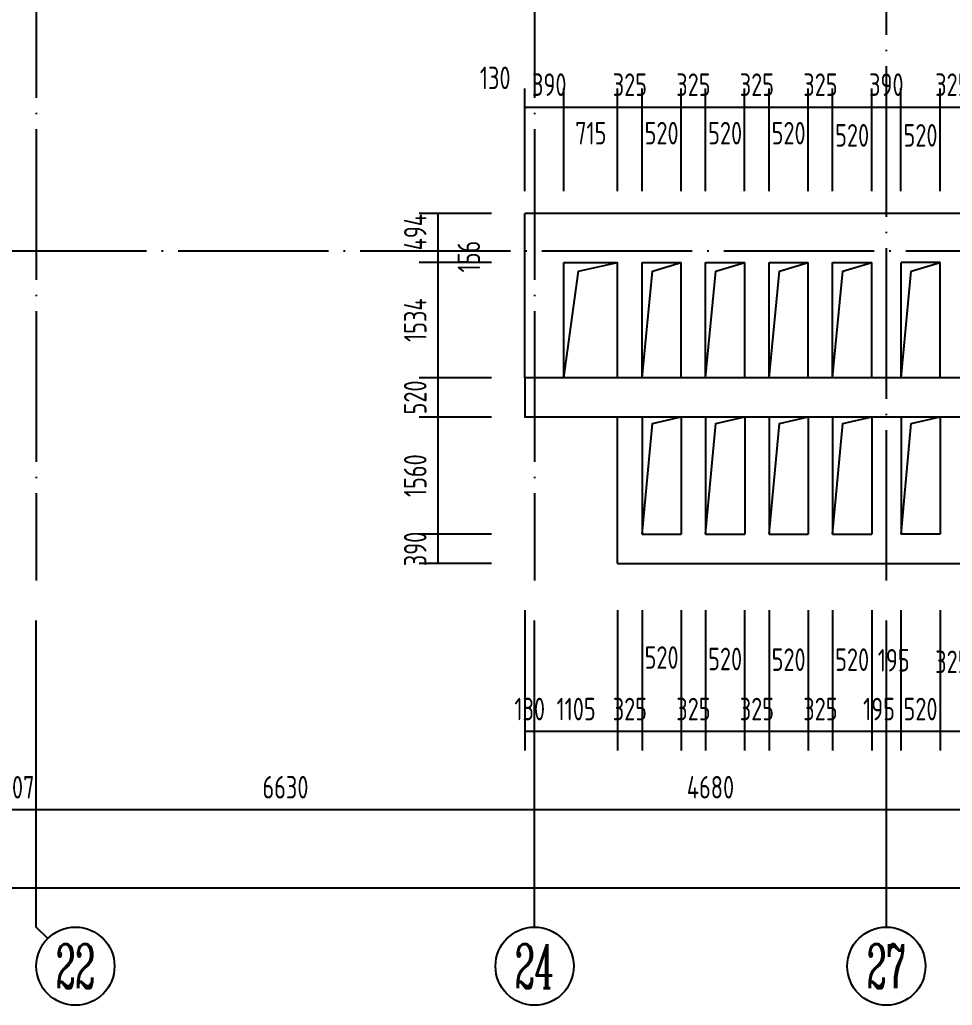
# Model space of a CAD drawing. Extents: x -726032 to 135930, y -151624 to 587044.
# Drawn here: x -339021 to -326612, y 401742 to 414850 of the extents above; entities that cross this region are included whole.
import ezdxf
from ezdxf.enums import TextEntityAlignment as Align

# ---------------------------------------------------------------- set-up
doc = ezdxf.new("R2010")
doc.units = 0
doc.header["$LTSCALE"] = 1000
doc.header["$MEASUREMENT"] = 0
doc.linetypes.add('DOTE', pattern=[2.42, 2, -0.2, 0.02, -0.2])
doc.layers.get('0').update_dxf_attribs({"linetype": 'CONTINUOUS'})
doc.layers.get('DEFPOINTS').update_dxf_attribs({"color": 1, "linetype": 'CONTINUOUS'})
for name, color, linetype in [('AXIS', 245, 'CONTINUOUS'), ('AXIS_TEXT', 7, 'CONTINUOUS'), ('DOTE', 8, 'DOTE'), ('PUB_DIM', 245, 'CONTINUOUS'), ('ROOF', 4, 'CONTINUOUS')]:
    doc.layers.add(name, color=color, linetype=linetype)
doc.styles.add('COMPLEX', font='COMPLEX')
doc.styles.add('DIM_FONT', font='isocp.shx', dxfattribs={"width": 0.8})
doc.dimstyles.new('AXIS', dxfattribs={"dimtxt": 300, "dimasz": 1, "dimexe": 250, "dimexo": 300, "dimgap": 150, "dimtad": 1, "dimdec": 0, "dimzin": 0, "dimdsep": 46, "dimtxsty": 'DIM_FONT', "dimcen": 0.09, "dimse1": 1, "dimse2": 1, "dimclrt": 142, "dimadec": 0, "dimazin": 0, "dimtfac": 1, "dimtdec": 0, "dimtix": 1, "dimtmove": 2, "dimatfit": 3, "dimfxl": 1, "dimtolj": 1, "dimtzin": 0, "dimarcsym": 0})
doc.dimstyles.new('DIMA', dxfattribs={"dimtxt": 300, "dimasz": 1, "dimexe": 250, "dimexo": 300, "dimgap": 150, "dimtad": 1, "dimdec": 0, "dimzin": 0, "dimdsep": 46, "dimtxsty": 'DIM_FONT', "dimcen": 0.09, "dimse1": 1, "dimclrt": 142, "dimadec": 0, "dimazin": 0, "dimtfac": 1, "dimtdec": 0, "dimtix": 1, "dimtmove": 2, "dimatfit": 3, "dimfxl": 1, "dimtolj": 1, "dimtzin": 0, "dimarcsym": 0})
doc.dimstyles.new('DIMB', dxfattribs={"dimtxt": 300, "dimasz": 1, "dimexe": 250, "dimexo": 300, "dimgap": 150, "dimtad": 1, "dimdec": 0, "dimzin": 0, "dimdsep": 46, "dimtxsty": 'DIM_FONT', "dimcen": 0.09, "dimse2": 1, "dimclrt": 142, "dimadec": 0, "dimazin": 0, "dimtfac": 1, "dimtdec": 0, "dimtix": 1, "dimtmove": 2, "dimatfit": 3, "dimfxl": 1, "dimtolj": 1, "dimtzin": 0, "dimarcsym": 0})
doc.dimstyles.new('DIMN', dxfattribs={"dimtxt": 300, "dimasz": 1, "dimexe": 250, "dimexo": 300, "dimgap": 150, "dimtad": 1, "dimdec": 0, "dimzin": 0, "dimdsep": 46, "dimtxsty": 'DIM_FONT', "dimcen": 0.09, "dimclrt": 142, "dimadec": 0, "dimazin": 0, "dimtfac": 1, "dimtdec": 0, "dimtix": 1, "dimtmove": 2, "dimatfit": 3, "dimfxl": 1, "dimtolj": 1, "dimtzin": 0, "dimarcsym": 0})

# ---------------------------------------------------------------- blocks, each defined once
blk = doc.blocks.new('*D2889')
at = {"layer": 'AXIS', "color": 0, "lineweight": -2, "transparency": 16777216}
blk.add_line((-322811, 404342), (-327489, 404342), dxfattribs=at)
at = {"layer": 'AXIS', "color": 0, "transparency": 16777216}
for points in [[(-327489, 404342), (-327489, 404342), (-327490, 404342)], [(-322811, 404342), (-322811, 404342), (-322810, 404342)]]:
    blk.add_solid(points, dxfattribs=at)
at = {"layer": 'DEFPOINTS', "color": 0, "transparency": 16777216}
for p in [(-327490, 406860), (-322810, 406860), (-327490, 404342)]:
    blk.add_point(p, dxfattribs=at)
at = {"layer": 'AXIS', "color": 142, "transparency": 16777216, "insert": (-325150, 404642), "char_height": 300, "attachment_point": 5, "style": 'DIM_FONT'}
blk.add_mtext('\\A1;4680', dxfattribs=at)
blk = doc.blocks.new('*D129')
at = {"layer": 'AXIS', "color": 0, "lineweight": -2, "transparency": 16777216}
for p, q in [((-384703, 406560), (-384703, 403052)), ((-316024, 406560), (-316024, 403052)), ((-316025, 403302), (-384702, 403302))]:
    blk.add_line(p, q, dxfattribs=at)
at = {"layer": 'AXIS', "color": 0, "transparency": 16777216}
for points in [[(-384702, 403302), (-384702, 403302), (-384703, 403302)], [(-316025, 403302), (-316025, 403302), (-316024, 403302)]]:
    blk.add_solid(points, dxfattribs=at)
at = {"layer": 'DEFPOINTS', "color": 0, "transparency": 16777216}
for p in [(-384703, 406860), (-316024, 406860), (-384703, 403302)]:
    blk.add_point(p, dxfattribs=at)
at = {"layer": 'AXIS', "color": 142, "transparency": 16777216, "insert": (-350363, 403602), "char_height": 300, "attachment_point": 5, "style": 'DIM_FONT'}
blk.add_mtext('\\A1;68679', dxfattribs=at)
blk = doc.blocks.new('*D3020')
at = {"layer": 'AXIS', "color": 0, "lineweight": -2, "transparency": 16777216}
blk.add_line((-332171, 404342), (-338799, 404342), dxfattribs=at)
at = {"layer": 'AXIS', "color": 0, "transparency": 16777216}
for points in [[(-338799, 404342), (-338799, 404342), (-338800, 404342)], [(-332171, 404342), (-332171, 404342), (-332170, 404342)]]:
    blk.add_solid(points, dxfattribs=at)
at = {"layer": 'DEFPOINTS', "color": 0, "transparency": 16777216}
for p in [(-338800, 406860), (-332170, 406860), (-338800, 404342)]:
    blk.add_point(p, dxfattribs=at)
at = {"layer": 'AXIS', "color": 142, "transparency": 16777216, "insert": (-335485, 404642), "char_height": 300, "attachment_point": 5, "style": 'DIM_FONT'}
blk.add_mtext('\\A1;6630', dxfattribs=at)
blk = doc.blocks.new('*D3021')
at = {"layer": 'AXIS', "color": 0, "lineweight": -2, "transparency": 16777216}
for p, q in [((-339308, 404342), (-339309, 404342)), ((-338800, 404342), (-339307, 404342)), ((-338799, 404342), (-338798, 404342))]:
    blk.add_line(p, q, dxfattribs=at)
at = {"layer": 'AXIS', "color": 0, "transparency": 16777216}
for points in [[(-339308, 404342), (-339308, 404342), (-339307, 404342)], [(-338799, 404342), (-338799, 404342), (-338800, 404342)]]:
    blk.add_solid(points, dxfattribs=at)
at = {"layer": 'DEFPOINTS', "color": 0, "transparency": 16777216}
for p in [(-339307, 406860), (-338800, 406860), (-339307, 404342)]:
    blk.add_point(p, dxfattribs=at)
at = {"layer": 'AXIS', "color": 142, "transparency": 16777216, "insert": (-339053, 404642), "char_height": 300, "attachment_point": 5, "style": 'DIM_FONT'}
blk.add_mtext('\\A1;507', dxfattribs=at)
blk = doc.blocks.new('_AXISO1')
blk.add_line((0.354, -0.146), (0.5, 0))
blk.add_circle((0, -0.5), 0.5)
at = {"layer": 'AXIS_TEXT', "style": 'COMPLEX', "width": 1.041667}
blk.add_attdef('A', text='', height=0.56, dxfattribs=at).set_placement((-0.25, -0.78), (0.25, -0.78), align=Align.FIT)
blk = doc.blocks.new('*D249')
at = {"layer": 'DEFPOINTS', "color": 0, "transparency": 16777216}
for p in [(-326450, 413686), (-326775, 412271), (-326450, 412271)]:
    blk.add_point(p, dxfattribs=at)
at = {"layer": 'PUB_DIM', "color": 0, "lineweight": -2, "transparency": 16777216}
for p, q in [((-326775, 412571), (-326775, 413936)), ((-326450, 412571), (-326450, 413936)), ((-326776, 413686), (-326777, 413686)), ((-326775, 413686), (-326450, 413686)), ((-326449, 413686), (-326448, 413686))]:
    blk.add_line(p, q, dxfattribs=at)
at = {"layer": 'PUB_DIM', "color": 0, "transparency": 16777216}
for points in [[(-326776, 413686), (-326776, 413686), (-326775, 413686)], [(-326449, 413686), (-326449, 413686), (-326450, 413686)]]:
    blk.add_solid(points, dxfattribs=at)
at = {"layer": 'PUB_DIM', "color": 142, "transparency": 16777216, "insert": (-326612, 413986), "char_height": 300, "attachment_point": 5, "style": 'DIM_FONT'}
blk.add_mtext('\\A1;325', dxfattribs=at)
blk = doc.blocks.new('*D250')
at = {"layer": 'DEFPOINTS', "color": 0, "transparency": 16777216}
for p in [(-326775, 413686), (-327295, 412271), (-326775, 412271)]:
    blk.add_point(p, dxfattribs=at)
at = {"layer": 'PUB_DIM', "color": 0, "lineweight": -2, "transparency": 16777216}
for p, q in [((-327295, 412571), (-327295, 413936)), ((-326775, 412571), (-326775, 413936)), ((-327294, 413686), (-326776, 413686))]:
    blk.add_line(p, q, dxfattribs=at)
at = {"layer": 'PUB_DIM', "color": 0, "transparency": 16777216}
for points in [[(-327294, 413686), (-327294, 413686), (-327295, 413686)], [(-326776, 413686), (-326776, 413686), (-326775, 413686)]]:
    blk.add_solid(points, dxfattribs=at)
at = {"layer": 'PUB_DIM', "color": 142, "transparency": 16777216, "insert": (-327035, 413312), "char_height": 300, "attachment_point": 5, "style": 'DIM_FONT'}
blk.add_mtext('\\A1;520', dxfattribs=at)
blk = doc.blocks.new('*D251')
at = {"layer": 'DEFPOINTS', "color": 0, "transparency": 16777216}
for p in [(-327295, 407297), (-326775, 407297), (-327295, 405382)]:
    blk.add_point(p, dxfattribs=at)
at = {"layer": 'PUB_DIM', "color": 0, "lineweight": -2, "transparency": 16777216}
for p, q in [((-327295, 406997), (-327295, 405132)), ((-326775, 406997), (-326775, 405132)), ((-327296, 405382), (-327297, 405382)), ((-326775, 405382), (-327295, 405382)), ((-326774, 405382), (-326773, 405382))]:
    blk.add_line(p, q, dxfattribs=at)
at = {"layer": 'PUB_DIM', "color": 0, "transparency": 16777216}
for points in [[(-327296, 405382), (-327296, 405382), (-327295, 405382)], [(-326774, 405382), (-326774, 405382), (-326775, 405382)]]:
    blk.add_solid(points, dxfattribs=at)
at = {"layer": 'PUB_DIM', "color": 142, "transparency": 16777216, "insert": (-327035, 405682), "char_height": 300, "attachment_point": 5, "style": 'DIM_FONT'}
blk.add_mtext('\\A1;520', dxfattribs=at)
blk = doc.blocks.new('*D252')
at = {"layer": 'DEFPOINTS', "color": 0, "transparency": 16777216}
for p in [(-326775, 407297), (-326450, 407297), (-326775, 405382)]:
    blk.add_point(p, dxfattribs=at)
at = {"layer": 'PUB_DIM', "color": 0, "lineweight": -2, "transparency": 16777216}
for p, q in [((-326775, 406997), (-326775, 405132)), ((-326450, 406997), (-326450, 405132)), ((-326451, 405382), (-326774, 405382))]:
    blk.add_line(p, q, dxfattribs=at)
at = {"layer": 'PUB_DIM', "color": 0, "transparency": 16777216}
for points in [[(-326774, 405382), (-326774, 405382), (-326775, 405382)], [(-326451, 405382), (-326451, 405382), (-326450, 405382)]]:
    blk.add_solid(points, dxfattribs=at)
at = {"layer": 'PUB_DIM', "color": 142, "transparency": 16777216, "insert": (-326612, 406310), "char_height": 300, "attachment_point": 5, "style": 'DIM_FONT'}
blk.add_mtext('\\A1;325', dxfattribs=at)
blk = doc.blocks.new('*D1605')
at = {"layer": 'DEFPOINTS', "color": 0, "transparency": 16777216}
for p in [(-327685, 407297), (-327490, 407297), (-327685, 405382)]:
    blk.add_point(p, dxfattribs=at)
at = {"layer": 'PUB_DIM', "color": 0, "lineweight": -2, "transparency": 16777216}
for p, q in [((-327685, 406997), (-327685, 405132)), ((-327686, 405382), (-327687, 405382)), ((-327490, 405382), (-327685, 405382)), ((-327489, 405382), (-327488, 405382))]:
    blk.add_line(p, q, dxfattribs=at)
at = {"layer": 'PUB_DIM', "color": 0, "transparency": 16777216}
for points in [[(-327686, 405382), (-327686, 405382), (-327685, 405382)], [(-327489, 405382), (-327489, 405382), (-327490, 405382)]]:
    blk.add_solid(points, dxfattribs=at)
at = {"layer": 'PUB_DIM', "color": 142, "transparency": 16777216, "insert": (-327587, 405682), "char_height": 300, "attachment_point": 5, "style": 'DIM_FONT'}
blk.add_mtext('\\A1;195', dxfattribs=at)
blk = doc.blocks.new('*D253')
at = {"layer": 'DEFPOINTS', "color": 0, "transparency": 16777216}
for p in [(-328530, 407297), (-328205, 407297), (-328530, 405382)]:
    blk.add_point(p, dxfattribs=at)
at = {"layer": 'PUB_DIM', "color": 0, "lineweight": -2, "transparency": 16777216}
for p, q in [((-328530, 406997), (-328530, 405132)), ((-328205, 406997), (-328205, 405132)), ((-328531, 405382), (-328532, 405382)), ((-328205, 405382), (-328530, 405382)), ((-328204, 405382), (-328203, 405382))]:
    blk.add_line(p, q, dxfattribs=at)
at = {"layer": 'PUB_DIM', "color": 0, "transparency": 16777216}
for points in [[(-328531, 405382), (-328531, 405382), (-328530, 405382)], [(-328204, 405382), (-328204, 405382), (-328205, 405382)]]:
    blk.add_solid(points, dxfattribs=at)
at = {"layer": 'PUB_DIM', "color": 142, "transparency": 16777216, "insert": (-328367, 405682), "char_height": 300, "attachment_point": 5, "style": 'DIM_FONT'}
blk.add_mtext('\\A1;325', dxfattribs=at)
blk = doc.blocks.new('*D254')
at = {"layer": 'DEFPOINTS', "color": 0, "transparency": 16777216}
for p in [(-329050, 407297), (-328530, 407297), (-329050, 405382)]:
    blk.add_point(p, dxfattribs=at)
at = {"layer": 'PUB_DIM', "color": 0, "lineweight": -2, "transparency": 16777216}
for p, q in [((-329050, 406997), (-329050, 405132)), ((-328530, 406997), (-328530, 405132)), ((-328531, 405382), (-329049, 405382))]:
    blk.add_line(p, q, dxfattribs=at)
at = {"layer": 'PUB_DIM', "color": 0, "transparency": 16777216}
for points in [[(-329049, 405382), (-329049, 405382), (-329050, 405382)], [(-328531, 405382), (-328531, 405382), (-328530, 405382)]]:
    blk.add_solid(points, dxfattribs=at)
at = {"layer": 'PUB_DIM', "color": 142, "transparency": 16777216, "insert": (-328790, 406339), "char_height": 300, "attachment_point": 5, "style": 'DIM_FONT'}
blk.add_mtext('\\A1;520', dxfattribs=at)
blk = doc.blocks.new('*D255')
at = {"layer": 'DEFPOINTS', "color": 0, "transparency": 16777216}
for p in [(-328205, 407297), (-327685, 407297), (-328205, 405382)]:
    blk.add_point(p, dxfattribs=at)
at = {"layer": 'PUB_DIM', "color": 0, "lineweight": -2, "transparency": 16777216}
for p, q in [((-328205, 406997), (-328205, 405132)), ((-327685, 406997), (-327685, 405132)), ((-327686, 405382), (-328204, 405382))]:
    blk.add_line(p, q, dxfattribs=at)
at = {"layer": 'PUB_DIM', "color": 0, "transparency": 16777216}
for points in [[(-328204, 405382), (-328204, 405382), (-328205, 405382)], [(-327686, 405382), (-327686, 405382), (-327685, 405382)]]:
    blk.add_solid(points, dxfattribs=at)
at = {"layer": 'PUB_DIM', "color": 142, "transparency": 16777216, "insert": (-327945, 406339), "char_height": 300, "attachment_point": 5, "style": 'DIM_FONT'}
blk.add_mtext('\\A1;520', dxfattribs=at)
blk = doc.blocks.new('*D3502')
at = {"layer": 'DEFPOINTS', "color": 0, "transparency": 16777216}
for p in [(-327490, 407297), (-327295, 407297), (-327490, 405382)]:
    blk.add_point(p, dxfattribs=at)
at = {"layer": 'PUB_DIM', "color": 0, "lineweight": -2, "transparency": 16777216}
for p, q in [((-327295, 406997), (-327295, 405132)), ((-327491, 405382), (-327492, 405382)), ((-327295, 405382), (-327490, 405382)), ((-327294, 405382), (-327293, 405382))]:
    blk.add_line(p, q, dxfattribs=at)
at = {"layer": 'PUB_DIM', "color": 0, "transparency": 16777216}
for points in [[(-327491, 405382), (-327491, 405382), (-327490, 405382)], [(-327294, 405382), (-327294, 405382), (-327295, 405382)]]:
    blk.add_solid(points, dxfattribs=at)
at = {"layer": 'PUB_DIM', "color": 142, "transparency": 16777216, "insert": (-327392, 406331), "char_height": 300, "attachment_point": 5, "style": 'DIM_FONT'}
blk.add_mtext('\\A1;195', dxfattribs=at)
blk = doc.blocks.new('_AXISO')
blk.add_circle((0, 0), 0.5)
at = {"layer": 'AXIS_TEXT', "style": 'COMPLEX', "width": 1.041667}
blk.add_attdef('A', text='', height=0.56, dxfattribs=at).set_placement((-0.25, -0.28), (0.25, -0.28), align=Align.FIT)
blk = doc.blocks.new('*D256')
at = {"layer": 'DEFPOINTS', "color": 0, "transparency": 16777216}
for p in [(-328530, 413686), (-329050, 412271), (-328530, 412271)]:
    blk.add_point(p, dxfattribs=at)
at = {"layer": 'PUB_DIM', "color": 0, "lineweight": -2, "transparency": 16777216}
for p, q in [((-329050, 412571), (-329050, 413936)), ((-328530, 412571), (-328530, 413936)), ((-329049, 413686), (-328531, 413686))]:
    blk.add_line(p, q, dxfattribs=at)
at = {"layer": 'PUB_DIM', "color": 0, "transparency": 16777216}
for points in [[(-329049, 413686), (-329049, 413686), (-329050, 413686)], [(-328531, 413686), (-328531, 413686), (-328530, 413686)]]:
    blk.add_solid(points, dxfattribs=at)
at = {"layer": 'PUB_DIM', "color": 142, "transparency": 16777216, "insert": (-328790, 413341), "char_height": 300, "attachment_point": 5, "style": 'DIM_FONT'}
blk.add_mtext('\\A1;520', dxfattribs=at)
blk = doc.blocks.new('*D257')
at = {"layer": 'DEFPOINTS', "color": 0, "transparency": 16777216}
for p in [(-328205, 413686), (-328530, 412271), (-328205, 412271)]:
    blk.add_point(p, dxfattribs=at)
at = {"layer": 'PUB_DIM', "color": 0, "lineweight": -2, "transparency": 16777216}
for p, q in [((-328530, 412571), (-328530, 413936)), ((-328205, 412571), (-328205, 413936)), ((-328531, 413686), (-328532, 413686)), ((-328530, 413686), (-328205, 413686)), ((-328204, 413686), (-328203, 413686))]:
    blk.add_line(p, q, dxfattribs=at)
at = {"layer": 'PUB_DIM', "color": 0, "transparency": 16777216}
for points in [[(-328531, 413686), (-328531, 413686), (-328530, 413686)], [(-328204, 413686), (-328204, 413686), (-328205, 413686)]]:
    blk.add_solid(points, dxfattribs=at)
at = {"layer": 'PUB_DIM', "color": 142, "transparency": 16777216, "insert": (-328367, 413986), "char_height": 300, "attachment_point": 5, "style": 'DIM_FONT'}
blk.add_mtext('\\A1;325', dxfattribs=at)
blk = doc.blocks.new('*D258')
at = {"layer": 'DEFPOINTS', "color": 0, "transparency": 16777216}
for p in [(-327295, 413686), (-327685, 412271), (-327295, 412271)]:
    blk.add_point(p, dxfattribs=at)
at = {"layer": 'PUB_DIM', "color": 0, "lineweight": -2, "transparency": 16777216}
for p, q in [((-327685, 412571), (-327685, 413936)), ((-327295, 412571), (-327295, 413936)), ((-327686, 413686), (-327687, 413686)), ((-327685, 413686), (-327295, 413686)), ((-327294, 413686), (-327293, 413686))]:
    blk.add_line(p, q, dxfattribs=at)
at = {"layer": 'PUB_DIM', "color": 0, "transparency": 16777216}
for points in [[(-327686, 413686), (-327686, 413686), (-327685, 413686)], [(-327294, 413686), (-327294, 413686), (-327295, 413686)]]:
    blk.add_solid(points, dxfattribs=at)
at = {"layer": 'PUB_DIM', "color": 142, "transparency": 16777216, "insert": (-327490, 413986), "char_height": 300, "attachment_point": 5, "style": 'DIM_FONT'}
blk.add_mtext('\\A1;390', dxfattribs=at)
blk = doc.blocks.new('*D259')
at = {"layer": 'DEFPOINTS', "color": 0, "transparency": 16777216}
for p in [(-327685, 413686), (-328205, 412271), (-327685, 412271)]:
    blk.add_point(p, dxfattribs=at)
at = {"layer": 'PUB_DIM', "color": 0, "lineweight": -2, "transparency": 16777216}
for p, q in [((-328205, 412571), (-328205, 413936)), ((-327685, 412571), (-327685, 413936)), ((-328204, 413686), (-327686, 413686))]:
    blk.add_line(p, q, dxfattribs=at)
at = {"layer": 'PUB_DIM', "color": 0, "transparency": 16777216}
for points in [[(-328204, 413686), (-328204, 413686), (-328205, 413686)], [(-327686, 413686), (-327686, 413686), (-327685, 413686)]]:
    blk.add_solid(points, dxfattribs=at)
at = {"layer": 'PUB_DIM', "color": 142, "transparency": 16777216, "insert": (-327945, 413312), "char_height": 300, "attachment_point": 5, "style": 'DIM_FONT'}
blk.add_mtext('\\A1;520', dxfattribs=at)
blk = doc.blocks.new('*D262')
at = {"layer": 'DEFPOINTS', "color": 0, "transparency": 16777216}
for p in [(-331065, 407297), (-330740, 407297), (-331065, 405382)]:
    blk.add_point(p, dxfattribs=at)
at = {"layer": 'PUB_DIM', "color": 0, "lineweight": -2, "transparency": 16777216}
for p, q in [((-331065, 406997), (-331065, 405132)), ((-330740, 406997), (-330740, 405132)), ((-331066, 405382), (-331067, 405382)), ((-330740, 405382), (-331065, 405382)), ((-330739, 405382), (-330738, 405382))]:
    blk.add_line(p, q, dxfattribs=at)
at = {"layer": 'PUB_DIM', "color": 0, "transparency": 16777216}
for points in [[(-331066, 405382), (-331066, 405382), (-331065, 405382)], [(-330739, 405382), (-330739, 405382), (-330740, 405382)]]:
    blk.add_solid(points, dxfattribs=at)
at = {"layer": 'PUB_DIM', "color": 142, "transparency": 16777216, "insert": (-330902, 405682), "char_height": 300, "attachment_point": 5, "style": 'DIM_FONT'}
blk.add_mtext('\\A1;325', dxfattribs=at)
blk = doc.blocks.new('*D263')
at = {"layer": 'DEFPOINTS', "color": 0, "transparency": 16777216}
for p in [(-330220, 407297), (-329895, 407297), (-330220, 405382)]:
    blk.add_point(p, dxfattribs=at)
at = {"layer": 'PUB_DIM', "color": 0, "lineweight": -2, "transparency": 16777216}
for p, q in [((-330220, 406997), (-330220, 405132)), ((-329895, 406997), (-329895, 405132)), ((-330221, 405382), (-330222, 405382)), ((-329895, 405382), (-330220, 405382)), ((-329894, 405382), (-329893, 405382))]:
    blk.add_line(p, q, dxfattribs=at)
at = {"layer": 'PUB_DIM', "color": 0, "transparency": 16777216}
for points in [[(-330221, 405382), (-330221, 405382), (-330220, 405382)], [(-329894, 405382), (-329894, 405382), (-329895, 405382)]]:
    blk.add_solid(points, dxfattribs=at)
at = {"layer": 'PUB_DIM', "color": 142, "transparency": 16777216, "insert": (-330057, 405682), "char_height": 300, "attachment_point": 5, "style": 'DIM_FONT'}
blk.add_mtext('\\A1;325', dxfattribs=at)
blk = doc.blocks.new('*D3503')
at = {"layer": 'DEFPOINTS', "color": 0, "transparency": 16777216}
for p in [(-332170, 407297), (-331065, 407297), (-332170, 405382)]:
    blk.add_point(p, dxfattribs=at)
at = {"layer": 'PUB_DIM', "color": 0, "lineweight": -2, "transparency": 16777216}
for p, q in [((-331065, 406997), (-331065, 405132)), ((-331066, 405382), (-332169, 405382))]:
    blk.add_line(p, q, dxfattribs=at)
at = {"layer": 'PUB_DIM', "color": 0, "transparency": 16777216}
for points in [[(-332169, 405382), (-332169, 405382), (-332170, 405382)], [(-331066, 405382), (-331066, 405382), (-331065, 405382)]]:
    blk.add_solid(points, dxfattribs=at)
at = {"layer": 'PUB_DIM', "color": 142, "transparency": 16777216, "insert": (-331617, 405682), "char_height": 300, "attachment_point": 5, "style": 'DIM_FONT'}
blk.add_mtext('\\A1;1105', dxfattribs=at)
blk = doc.blocks.new('*D1606')
at = {"layer": 'DEFPOINTS', "color": 0, "transparency": 16777216}
for p in [(-332300, 407297), (-332170, 407297), (-332300, 405382)]:
    blk.add_point(p, dxfattribs=at)
at = {"layer": 'PUB_DIM', "color": 0, "lineweight": -2, "transparency": 16777216}
for p, q in [((-332300, 406997), (-332300, 405132)), ((-332301, 405382), (-332302, 405382)), ((-332170, 405382), (-332300, 405382)), ((-332169, 405382), (-332168, 405382))]:
    blk.add_line(p, q, dxfattribs=at)
at = {"layer": 'PUB_DIM', "color": 0, "transparency": 16777216}
for points in [[(-332301, 405382), (-332301, 405382), (-332300, 405382)], [(-332169, 405382), (-332169, 405382), (-332170, 405382)]]:
    blk.add_solid(points, dxfattribs=at)
at = {"layer": 'PUB_DIM', "color": 142, "transparency": 16777216, "insert": (-332235, 405682), "char_height": 300, "attachment_point": 5, "style": 'DIM_FONT'}
blk.add_mtext('\\A1;130', dxfattribs=at)
blk = doc.blocks.new('*D264')
at = {"layer": 'DEFPOINTS', "color": 0, "transparency": 16777216}
for p in [(-330740, 407297), (-330220, 407297), (-330740, 405382)]:
    blk.add_point(p, dxfattribs=at)
at = {"layer": 'PUB_DIM', "color": 0, "lineweight": -2, "transparency": 16777216}
for p, q in [((-330740, 406997), (-330740, 405132)), ((-330220, 406997), (-330220, 405132)), ((-330221, 405382), (-330739, 405382))]:
    blk.add_line(p, q, dxfattribs=at)
at = {"layer": 'PUB_DIM', "color": 0, "transparency": 16777216}
for points in [[(-330739, 405382), (-330739, 405382), (-330740, 405382)], [(-330221, 405382), (-330221, 405382), (-330220, 405382)]]:
    blk.add_solid(points, dxfattribs=at)
at = {"layer": 'PUB_DIM', "color": 142, "transparency": 16777216, "insert": (-330480, 406367), "char_height": 300, "attachment_point": 5, "style": 'DIM_FONT'}
blk.add_mtext('\\A1;520', dxfattribs=at)
blk = doc.blocks.new('*D265')
at = {"layer": 'DEFPOINTS', "color": 0, "transparency": 16777216}
for p in [(-331065, 413686), (-331780, 412271), (-331065, 412271)]:
    blk.add_point(p, dxfattribs=at)
at = {"layer": 'PUB_DIM', "color": 0, "lineweight": -2, "transparency": 16777216}
for p, q in [((-331780, 412571), (-331780, 413936)), ((-331065, 412571), (-331065, 413936)), ((-331779, 413686), (-331066, 413686))]:
    blk.add_line(p, q, dxfattribs=at)
at = {"layer": 'PUB_DIM', "color": 0, "transparency": 16777216}
for points in [[(-331779, 413686), (-331779, 413686), (-331780, 413686)], [(-331066, 413686), (-331066, 413686), (-331065, 413686)]]:
    blk.add_solid(points, dxfattribs=at)
at = {"layer": 'PUB_DIM', "color": 142, "transparency": 16777216, "insert": (-331422, 413341), "char_height": 300, "attachment_point": 5, "style": 'DIM_FONT'}
blk.add_mtext('\\A1;715', dxfattribs=at)
blk = doc.blocks.new('*D1607')
at = {"layer": 'DEFPOINTS', "color": 0, "transparency": 16777216}
for p in [(-331780, 413686), (-332170, 412271), (-331780, 412271)]:
    blk.add_point(p, dxfattribs=at)
at = {"layer": 'PUB_DIM', "color": 0, "lineweight": -2, "transparency": 16777216}
for p, q in [((-331780, 412571), (-331780, 413936)), ((-332171, 413686), (-332172, 413686)), ((-332170, 413686), (-331780, 413686)), ((-331779, 413686), (-331778, 413686))]:
    blk.add_line(p, q, dxfattribs=at)
at = {"layer": 'PUB_DIM', "color": 0, "transparency": 16777216}
for points in [[(-332171, 413686), (-332171, 413686), (-332170, 413686)], [(-331779, 413686), (-331779, 413686), (-331780, 413686)]]:
    blk.add_solid(points, dxfattribs=at)
at = {"layer": 'PUB_DIM', "color": 142, "transparency": 16777216, "insert": (-331975, 413986), "char_height": 300, "attachment_point": 5, "style": 'DIM_FONT'}
blk.add_mtext('\\A1;390', dxfattribs=at)
blk = doc.blocks.new('*D3504')
at = {"layer": 'DEFPOINTS', "color": 0, "transparency": 16777216}
for p in [(-332170, 413686), (-332300, 412271), (-332170, 412271)]:
    blk.add_point(p, dxfattribs=at)
at = {"layer": 'PUB_DIM', "color": 0, "lineweight": -2, "transparency": 16777216}
for p, q in [((-332300, 412571), (-332300, 413936)), ((-332301, 413686), (-332302, 413686)), ((-332300, 413686), (-332170, 413686)), ((-332169, 413686), (-332168, 413686))]:
    blk.add_line(p, q, dxfattribs=at)
at = {"layer": 'PUB_DIM', "color": 0, "transparency": 16777216}
for points in [[(-332301, 413686), (-332301, 413686), (-332300, 413686)], [(-332169, 413686), (-332169, 413686), (-332170, 413686)]]:
    blk.add_solid(points, dxfattribs=at)
at = {"layer": 'PUB_DIM', "color": 142, "transparency": 16777216, "insert": (-332694, 414076), "char_height": 300, "attachment_point": 5, "style": 'DIM_FONT'}
blk.add_mtext('\\A1;130', dxfattribs=at)
blk = doc.blocks.new('*D266')
at = {"layer": 'DEFPOINTS', "color": 0, "transparency": 16777216}
for p in [(-330740, 413686), (-331065, 412271), (-330740, 412271)]:
    blk.add_point(p, dxfattribs=at)
at = {"layer": 'PUB_DIM', "color": 0, "lineweight": -2, "transparency": 16777216}
for p, q in [((-331065, 412571), (-331065, 413936)), ((-330740, 412571), (-330740, 413936)), ((-331066, 413686), (-331067, 413686)), ((-331065, 413686), (-330740, 413686)), ((-330739, 413686), (-330738, 413686))]:
    blk.add_line(p, q, dxfattribs=at)
at = {"layer": 'PUB_DIM', "color": 0, "transparency": 16777216}
for points in [[(-331066, 413686), (-331066, 413686), (-331065, 413686)], [(-330739, 413686), (-330739, 413686), (-330740, 413686)]]:
    blk.add_solid(points, dxfattribs=at)
at = {"layer": 'PUB_DIM', "color": 142, "transparency": 16777216, "insert": (-330902, 413986), "char_height": 300, "attachment_point": 5, "style": 'DIM_FONT'}
blk.add_mtext('\\A1;325', dxfattribs=at)
blk = doc.blocks.new('*D267')
at = {"layer": 'DEFPOINTS', "color": 0, "transparency": 16777216}
for p in [(-329895, 413686), (-330220, 412271), (-329895, 412271)]:
    blk.add_point(p, dxfattribs=at)
at = {"layer": 'PUB_DIM', "color": 0, "lineweight": -2, "transparency": 16777216}
for p, q in [((-330220, 412571), (-330220, 413936)), ((-329895, 412571), (-329895, 413936)), ((-330221, 413686), (-330222, 413686)), ((-330220, 413686), (-329895, 413686)), ((-329894, 413686), (-329893, 413686))]:
    blk.add_line(p, q, dxfattribs=at)
at = {"layer": 'PUB_DIM', "color": 0, "transparency": 16777216}
for points in [[(-330221, 413686), (-330221, 413686), (-330220, 413686)], [(-329894, 413686), (-329894, 413686), (-329895, 413686)]]:
    blk.add_solid(points, dxfattribs=at)
at = {"layer": 'PUB_DIM', "color": 142, "transparency": 16777216, "insert": (-330057, 413986), "char_height": 300, "attachment_point": 5, "style": 'DIM_FONT'}
blk.add_mtext('\\A1;325', dxfattribs=at)
blk = doc.blocks.new('*D268')
at = {"layer": 'DEFPOINTS', "color": 0, "transparency": 16777216}
for p in [(-330220, 413686), (-330740, 412271), (-330220, 412271)]:
    blk.add_point(p, dxfattribs=at)
at = {"layer": 'PUB_DIM', "color": 0, "lineweight": -2, "transparency": 16777216}
for p, q in [((-330740, 412571), (-330740, 413936)), ((-330220, 412571), (-330220, 413936)), ((-330739, 413686), (-330221, 413686))]:
    blk.add_line(p, q, dxfattribs=at)
at = {"layer": 'PUB_DIM', "color": 0, "transparency": 16777216}
for points in [[(-330739, 413686), (-330739, 413686), (-330740, 413686)], [(-330221, 413686), (-330221, 413686), (-330220, 413686)]]:
    blk.add_solid(points, dxfattribs=at)
at = {"layer": 'PUB_DIM', "color": 142, "transparency": 16777216, "insert": (-330480, 413341), "char_height": 300, "attachment_point": 5, "style": 'DIM_FONT'}
blk.add_mtext('\\A1;520', dxfattribs=at)
blk = doc.blocks.new('*D3023')
at = {"layer": 'AXIS', "color": 0, "lineweight": -2, "transparency": 16777216}
blk.add_line((-327491, 404342), (-332169, 404342), dxfattribs=at)
at = {"layer": 'AXIS', "color": 0, "transparency": 16777216}
for points in [[(-332169, 404342), (-332169, 404342), (-332170, 404342)], [(-327491, 404342), (-327491, 404342), (-327490, 404342)]]:
    blk.add_solid(points, dxfattribs=at)
at = {"layer": 'DEFPOINTS', "color": 0, "transparency": 16777216}
for p in [(-332170, 406860), (-327490, 406860), (-332170, 404342)]:
    blk.add_point(p, dxfattribs=at)
at = {"layer": 'AXIS', "color": 142, "transparency": 16777216, "insert": (-329830, 404642), "char_height": 300, "attachment_point": 5, "style": 'DIM_FONT'}
blk.add_mtext('\\A1;4680', dxfattribs=at)
blk = doc.blocks.new('*D269')
at = {"layer": 'DEFPOINTS', "color": 0, "transparency": 16777216}
for p in [(-329375, 407297), (-329050, 407297), (-329375, 405382)]:
    blk.add_point(p, dxfattribs=at)
at = {"layer": 'PUB_DIM', "color": 0, "lineweight": -2, "transparency": 16777216}
for p, q in [((-329375, 406997), (-329375, 405132)), ((-329050, 406997), (-329050, 405132)), ((-329376, 405382), (-329377, 405382)), ((-329050, 405382), (-329375, 405382)), ((-329049, 405382), (-329048, 405382))]:
    blk.add_line(p, q, dxfattribs=at)
at = {"layer": 'PUB_DIM', "color": 0, "transparency": 16777216}
for points in [[(-329376, 405382), (-329376, 405382), (-329375, 405382)], [(-329049, 405382), (-329049, 405382), (-329050, 405382)]]:
    blk.add_solid(points, dxfattribs=at)
at = {"layer": 'PUB_DIM', "color": 142, "transparency": 16777216, "insert": (-329212, 405682), "char_height": 300, "attachment_point": 5, "style": 'DIM_FONT'}
blk.add_mtext('\\A1;325', dxfattribs=at)
blk = doc.blocks.new('*D270')
at = {"layer": 'DEFPOINTS', "color": 0, "transparency": 16777216}
for p in [(-329895, 407297), (-329375, 407297), (-329895, 405382)]:
    blk.add_point(p, dxfattribs=at)
at = {"layer": 'PUB_DIM', "color": 0, "lineweight": -2, "transparency": 16777216}
for p, q in [((-329895, 406997), (-329895, 405132)), ((-329375, 406997), (-329375, 405132)), ((-329376, 405382), (-329894, 405382))]:
    blk.add_line(p, q, dxfattribs=at)
at = {"layer": 'PUB_DIM', "color": 0, "transparency": 16777216}
for points in [[(-329894, 405382), (-329894, 405382), (-329895, 405382)], [(-329376, 405382), (-329376, 405382), (-329375, 405382)]]:
    blk.add_solid(points, dxfattribs=at)
at = {"layer": 'PUB_DIM', "color": 142, "transparency": 16777216, "insert": (-329635, 406348), "char_height": 300, "attachment_point": 5, "style": 'DIM_FONT'}
blk.add_mtext('\\A1;520', dxfattribs=at)
blk = doc.blocks.new('*D271')
at = {"layer": 'DEFPOINTS', "color": 0, "transparency": 16777216}
for p in [(-329050, 413686), (-329375, 412271), (-329050, 412271)]:
    blk.add_point(p, dxfattribs=at)
at = {"layer": 'PUB_DIM', "color": 0, "lineweight": -2, "transparency": 16777216}
for p, q in [((-329375, 412571), (-329375, 413936)), ((-329050, 412571), (-329050, 413936)), ((-329376, 413686), (-329377, 413686)), ((-329375, 413686), (-329050, 413686)), ((-329049, 413686), (-329048, 413686))]:
    blk.add_line(p, q, dxfattribs=at)
at = {"layer": 'PUB_DIM', "color": 0, "transparency": 16777216}
for points in [[(-329376, 413686), (-329376, 413686), (-329375, 413686)], [(-329049, 413686), (-329049, 413686), (-329050, 413686)]]:
    blk.add_solid(points, dxfattribs=at)
at = {"layer": 'PUB_DIM', "color": 142, "transparency": 16777216, "insert": (-329212, 413986), "char_height": 300, "attachment_point": 5, "style": 'DIM_FONT'}
blk.add_mtext('\\A1;325', dxfattribs=at)
blk = doc.blocks.new('*D272')
at = {"layer": 'DEFPOINTS', "color": 0, "transparency": 16777216}
for p in [(-329375, 413686), (-329895, 412271), (-329375, 412271)]:
    blk.add_point(p, dxfattribs=at)
at = {"layer": 'PUB_DIM', "color": 0, "lineweight": -2, "transparency": 16777216}
for p, q in [((-329895, 412571), (-329895, 413936)), ((-329375, 412571), (-329375, 413936)), ((-329894, 413686), (-329376, 413686))]:
    blk.add_line(p, q, dxfattribs=at)
at = {"layer": 'PUB_DIM', "color": 0, "transparency": 16777216}
for points in [[(-329894, 413686), (-329894, 413686), (-329895, 413686)], [(-329376, 413686), (-329376, 413686), (-329375, 413686)]]:
    blk.add_solid(points, dxfattribs=at)
at = {"layer": 'PUB_DIM', "color": 142, "transparency": 16777216, "insert": (-329635, 413341), "char_height": 300, "attachment_point": 5, "style": 'DIM_FONT'}
blk.add_mtext('\\A1;520', dxfattribs=at)
blk = doc.blocks.new('*D3505')
at = {"layer": 'DEFPOINTS', "color": 0, "transparency": 16777216}
for p in [(-332442, 412271), (-333458, 411777), (-332442, 411777)]:
    blk.add_point(p, dxfattribs=at)
at = {"layer": 'PUB_DIM', "color": 0, "lineweight": -2, "transparency": 16777216}
for p, q in [((-332742, 412271), (-333708, 412271)), ((-333458, 412272), (-333458, 412273)), ((-333458, 412271), (-333458, 411777)), ((-333458, 411776), (-333458, 411775))]:
    blk.add_line(p, q, dxfattribs=at)
at = {"layer": 'PUB_DIM', "color": 0, "transparency": 16777216}
for points in [[(-333458, 412272), (-333457, 412272), (-333458, 412271)], [(-333458, 411776), (-333457, 411776), (-333458, 411777)]]:
    blk.add_solid(points, dxfattribs=at)
at = {"layer": 'PUB_DIM', "color": 142, "transparency": 16777216, "insert": (-333758, 412024), "char_height": 300, "attachment_point": 5, "rotation": 90, "style": 'DIM_FONT'}
blk.add_mtext('\\A1;494', dxfattribs=at)
blk = doc.blocks.new('*D1608')
at = {"layer": 'DEFPOINTS', "color": 0, "transparency": 16777216}
for p in [(-332442, 411777), (-333458, 411621), (-332442, 411621)]:
    blk.add_point(p, dxfattribs=at)
at = {"layer": 'PUB_DIM', "color": 0, "lineweight": -2, "transparency": 16777216}
for p, q in [((-333458, 411778), (-333458, 411779)), ((-333458, 411777), (-333458, 411621)), ((-332742, 411621), (-333708, 411621)), ((-333458, 411620), (-333458, 411619))]:
    blk.add_line(p, q, dxfattribs=at)
at = {"layer": 'PUB_DIM', "color": 0, "transparency": 16777216}
for points in [[(-333458, 411778), (-333457, 411778), (-333458, 411777)], [(-333458, 411620), (-333457, 411620), (-333458, 411621)]]:
    blk.add_solid(points, dxfattribs=at)
at = {"layer": 'PUB_DIM', "color": 142, "transparency": 16777216, "insert": (-333045, 411699), "char_height": 300, "attachment_point": 5, "rotation": 90, "style": 'DIM_FONT'}
blk.add_mtext('\\A1;156', dxfattribs=at)
blk = doc.blocks.new('*D276')
at = {"layer": 'DEFPOINTS', "color": 0, "transparency": 16777216}
for p in [(-332442, 408006), (-333458, 407616), (-332442, 407616)]:
    blk.add_point(p, dxfattribs=at)
at = {"layer": 'PUB_DIM', "color": 0, "lineweight": -2, "transparency": 16777216}
for p, q in [((-332742, 408006), (-333708, 408006)), ((-333458, 408007), (-333458, 408008)), ((-333458, 408006), (-333458, 407616)), ((-332742, 407616), (-333708, 407616)), ((-333458, 407615), (-333458, 407614))]:
    blk.add_line(p, q, dxfattribs=at)
at = {"layer": 'PUB_DIM', "color": 0, "transparency": 16777216}
for points in [[(-333458, 408007), (-333457, 408007), (-333458, 408006)], [(-333458, 407615), (-333457, 407615), (-333458, 407616)]]:
    blk.add_solid(points, dxfattribs=at)
at = {"layer": 'PUB_DIM', "color": 142, "transparency": 16777216, "insert": (-333758, 407811), "char_height": 300, "attachment_point": 5, "rotation": 90, "style": 'DIM_FONT'}
blk.add_mtext('\\A1;390', dxfattribs=at)
blk = doc.blocks.new('*D277')
at = {"layer": 'DEFPOINTS', "color": 0, "transparency": 16777216}
for p in [(-332442, 409566), (-333458, 408006), (-332442, 408006)]:
    blk.add_point(p, dxfattribs=at)
at = {"layer": 'PUB_DIM', "color": 0, "lineweight": -2, "transparency": 16777216}
for p, q in [((-332742, 409566), (-333708, 409566)), ((-333458, 409565), (-333458, 408007)), ((-332742, 408006), (-333708, 408006))]:
    blk.add_line(p, q, dxfattribs=at)
at = {"layer": 'PUB_DIM', "color": 0, "transparency": 16777216}
for points in [[(-333458, 409565), (-333457, 409565), (-333458, 409566)], [(-333458, 408007), (-333457, 408007), (-333458, 408006)]]:
    blk.add_solid(points, dxfattribs=at)
at = {"layer": 'PUB_DIM', "color": 142, "transparency": 16777216, "insert": (-333758, 408786), "char_height": 300, "attachment_point": 5, "rotation": 90, "style": 'DIM_FONT'}
blk.add_mtext('\\A1;1560', dxfattribs=at)
blk = doc.blocks.new('*D278')
at = {"layer": 'DEFPOINTS', "color": 0, "transparency": 16777216}
for p in [(-332442, 410086), (-333458, 409566), (-332442, 409566)]:
    blk.add_point(p, dxfattribs=at)
at = {"layer": 'PUB_DIM', "color": 0, "lineweight": -2, "transparency": 16777216}
for p, q in [((-332742, 410086), (-333708, 410086)), ((-333458, 410087), (-333458, 410088)), ((-333458, 410086), (-333458, 409566)), ((-332742, 409566), (-333708, 409566)), ((-333458, 409565), (-333458, 409564))]:
    blk.add_line(p, q, dxfattribs=at)
at = {"layer": 'PUB_DIM', "color": 0, "transparency": 16777216}
for points in [[(-333458, 410087), (-333457, 410087), (-333458, 410086)], [(-333458, 409565), (-333457, 409565), (-333458, 409566)]]:
    blk.add_solid(points, dxfattribs=at)
at = {"layer": 'PUB_DIM', "color": 142, "transparency": 16777216, "insert": (-333758, 409826), "char_height": 300, "attachment_point": 5, "rotation": 90, "style": 'DIM_FONT'}
blk.add_mtext('\\A1;520', dxfattribs=at)
blk = doc.blocks.new('*D279')
at = {"layer": 'DEFPOINTS', "color": 0, "transparency": 16777216}
for p in [(-332442, 411621), (-333458, 410086), (-332442, 410086)]:
    blk.add_point(p, dxfattribs=at)
at = {"layer": 'PUB_DIM', "color": 0, "lineweight": -2, "transparency": 16777216}
for p, q in [((-332742, 411621), (-333708, 411621)), ((-333458, 411620), (-333458, 410087)), ((-332742, 410086), (-333708, 410086))]:
    blk.add_line(p, q, dxfattribs=at)
at = {"layer": 'PUB_DIM', "color": 0, "transparency": 16777216}
for points in [[(-333458, 411620), (-333457, 411620), (-333458, 411621)], [(-333458, 410087), (-333457, 410087), (-333458, 410086)]]:
    blk.add_solid(points, dxfattribs=at)
at = {"layer": 'PUB_DIM', "color": 142, "transparency": 16777216, "insert": (-333758, 410854), "char_height": 300, "attachment_point": 5, "rotation": 90, "style": 'DIM_FONT'}
blk.add_mtext('\\A1;1534', dxfattribs=at)

msp = doc.modelspace()

# ---------------------------------------------------------------- linework, layer by layer
at = {"layer": 'AXIS'}
for p, q in [((-338799.9, 402782.3), (-338799.9, 406859.7)), ((-332169.9, 402782.3), (-332169.9, 406859.7)), ((-327489.9, 402782.3), (-327489.9, 406859.7))]:
    msp.add_line(p, q, dxfattribs=at)
at = {"layer": 'DOTE'}
for p, q in [((-338799.9, 435171.9), (-338799.9, 407389.9)), ((-332169.9, 435171.9), (-332169.9, 407389.9)), ((-327489.9, 407389.9), (-327489.9, 420746.6)), ((-385312.2, 411776.6), (-314465.2, 411776.6))]:
    msp.add_line(p, q, dxfattribs=at)
at = {"layer": 'ROOF'}
for p, q in [((-322679.9, 412270.6), (-332299.9, 412270.6)), ((-332299.9, 410086.4), (-332299.9, 412270.6)), ((-331779.9, 411620.6), (-331064.9, 411620.6)), ((-331779.9, 410086.4), (-331779.9, 411620.6)), ((-331064.9, 410086.4), (-331064.9, 411620.6)), ((-330739.9, 411620.6), (-330219.9, 411620.6)), ((-330739.9, 410086.4), (-330739.9, 411620.6)), ((-330219.9, 410086.4), (-330219.9, 411620.6)), ((-329894.9, 410086.4), (-329894.9, 411620.6)), ((-329894.9, 411620.6), (-329374.9, 411620.6)), ((-329374.9, 410086.4), (-329374.9, 411620.6)), ((-329049.9, 411620.6), (-328529.9, 411620.6)), ((-329049.9, 410086.4), (-329049.9, 411620.6)), ((-328529.9, 410086.4), (-328529.9, 411620.6)), ((-328204.9, 411620.6), (-327684.9, 411620.6)), ((-328204.9, 410086.4), (-328204.9, 411620.6)), ((-327684.9, 410086.4), (-327684.9, 411620.6)), ((-326774.9, 411620.6), (-327294.9, 411620.6)), ((-327294.9, 410086.4), (-327294.9, 411620.6)), ((-326774.9, 410086.4), (-326774.9, 411620.6)), ((-331064.9, 407616.4), (-331064.9, 409566.4)), ((-330739.9, 409566.4), (-330739.9, 408006.4)), ((-330219.9, 409566.4), (-330219.9, 408006.4)), ((-329894.9, 409566.4), (-329894.9, 408006.4)), ((-329374.9, 409566.4), (-329374.9, 408006.4)), ((-329049.9, 409566.4), (-329049.9, 408006.4)), ((-328529.9, 409566.4), (-328529.9, 408006.4)), ((-328204.9, 409566.4), (-328204.9, 408006.4)), ((-327684.9, 409566.4), (-327684.9, 408006.4)), ((-327294.9, 409566.4), (-327294.9, 408006.4)), ((-326774.9, 409566.4), (-326774.9, 408006.4)), ((-330739.9, 408006.4), (-330219.9, 408006.4)), ((-329894.9, 408006.4), (-329374.9, 408006.4)), ((-329049.9, 408006.4), (-328529.9, 408006.4)), ((-328204.9, 408006.4), (-327684.9, 408006.4)), ((-326774.9, 408006.4), (-327294.9, 408006.4)), ((-331064.9, 407616.4), (-323914.9, 407616.4))]:
    msp.add_line(p, q, dxfattribs=at)
for points in [[(-331779.9, 410086.4), (-331585.5, 411506.1), (-331064.9, 411620.6)], [(-330739.9, 410086.4), (-330602.9, 411506.1), (-330219.9, 411620.6)], [(-329894.9, 410086.4), (-329757.9, 411506.1), (-329374.9, 411620.6)], [(-329049.9, 410086.4), (-328912.9, 411506.1), (-328529.9, 411620.6)], [(-328204.9, 410086.4), (-328067.9, 411506.1), (-327684.9, 411620.6)], [(-327294.9, 410086.4), (-327157.9, 411506.1), (-326774.9, 411620.6)], [(-332299.9, 410086.4), (-332299.9, 409566.4), (-322679.9, 409566.4), (-322679.9, 410086.4), (-332299.9, 410086.4)], [(-330739.9, 408006.4), (-330602.7, 409481.8), (-330219.9, 409566.4)], [(-329894.9, 408006.4), (-329757.7, 409481.8), (-329374.9, 409566.4)], [(-329049.9, 408006.4), (-328912.7, 409481.8), (-328529.9, 409566.4)], [(-328204.9, 408006.4), (-328067.7, 409481.8), (-327684.9, 409566.4)], [(-327294.9, 408006.4), (-327157.7, 409481.8), (-326774.9, 409566.4)]]:
    msp.add_lwpolyline(points, dxfattribs=at)

# ---------------------------------------------------------------- block references
at = {"layer": 'AXIS'}
ref = msp.add_blockref('_AXISO1', (-338799.9, 402262.3), dxfattribs=dict(at, xscale=1040, yscale=1040, zscale=1040, rotation=90))
ref.add_attrib('A', '22', dxfattribs={"layer": 'AXIS_TEXT', "height": 582.4, "style": 'COMPLEX', "width": 0.551471}).set_placement((-338539.9, 401971.1), (-338019.9, 401971.1), align=Align.FIT)
ref = msp.add_blockref('_AXISO', (-332169.9, 402262.3), dxfattribs=dict(at, xscale=1040, yscale=1040, zscale=1040))
ref.add_attrib('A', '24', dxfattribs={"layer": 'AXIS_TEXT', "height": 582.4, "style": 'COMPLEX', "width": 0.520833}).set_placement((-332429.9, 401971.1), (-331909.9, 401971.1), align=Align.FIT)
ref = msp.add_blockref('_AXISO', (-327489.9, 402262.3), dxfattribs=dict(at, xscale=1040, yscale=1040, zscale=1040))
ref.add_attrib('A', '27', dxfattribs={"layer": 'AXIS_TEXT', "height": 582.4, "style": 'COMPLEX', "width": 0.551471}).set_placement((-327749.9, 401971.1), (-327229.9, 401971.1), align=Align.FIT)

# ---------------------------------------------------------------- dimensions: what is measured, and where the dimension line sits
dim = msp.add_aligned_dim(p1=(-316023.9, 406859.7), p2=(-384702.9, 406859.7), distance=3557.4, dimstyle='DIMN', dxfattribs=at)
dim.commit()
dim.dimension.update_dxf_attribs({"geometry": '*D129', "text_midpoint": (-350363.4, 403602.3)})
for base, p1, p2, picture, middle in [((-339306.9, 404342.3), (-338799.9, 406859.7), (-339306.9, 406859.7), '*D3021', (-339053.4, 404642.3)), ((-338799.9, 404342.3), (-332169.9, 406859.7), (-338799.9, 406859.7), '*D3020', (-335484.9, 404642.3)), ((-332169.9, 404342.3), (-327489.9, 406859.7), (-332169.9, 406859.7), '*D3023', (-329829.9, 404642.3)), ((-327489.9, 404342.3), (-322809.9, 406859.7), (-327489.9, 406859.7), '*D2889', (-325149.9, 404642.3))]:
    dim = msp.add_linear_dim(base=base, p1=p1, p2=p2, dimstyle='AXIS', dxfattribs=at)
    dim.commit()
    dim.dimension.update_dxf_attribs({"geometry": picture, "text_midpoint": middle})
at = {"layer": 'PUB_DIM'}
for base, p1, p2, dimstyle, picture, middle in [((-332169.9, 413686.1), (-332299.9, 412270.6), (-332169.9, 412270.6), 'DIMB', '*D3504', (-332693.9, 414076.1)), ((-331064.9, 413686.1), (-331779.9, 412270.6), (-331064.9, 412270.6), 'DIMN', '*D265', (-331422.4, 413341.4)), ((-330219.9, 413686.1), (-330739.9, 412270.6), (-330219.9, 412270.6), 'DIMN', '*D268', (-330479.9, 413341.4)), ((-329374.9, 413686.1), (-329894.9, 412270.6), (-329374.9, 412270.6), 'DIMN', '*D272', (-329634.9, 413341.4)), ((-328529.9, 413686.1), (-329049.9, 412270.6), (-328529.9, 412270.6), 'DIMN', '*D256', (-328789.9, 413341.4)), ((-327684.9, 413686.1), (-328204.9, 412270.6), (-327684.9, 412270.6), 'DIMN', '*D259', (-327944.9, 413312.3)), ((-326774.9, 413686.1), (-327294.9, 412270.6), (-326774.9, 412270.6), 'DIMN', '*D250', (-327034.9, 413312.3)), ((-330739.9, 405382.3), (-330219.9, 407296.8), (-330739.9, 407296.8), 'DIMN', '*D264', (-330479.9, 406367.2)), ((-329894.9, 405382.3), (-329374.9, 407296.8), (-329894.9, 407296.8), 'DIMN', '*D270', (-329634.9, 406347.8)), ((-329049.9, 405382.3), (-328529.9, 407296.8), (-329049.9, 407296.8), 'DIMN', '*D254', (-328789.9, 406338.8)), ((-328204.9, 405382.3), (-327684.9, 407296.8), (-328204.9, 407296.8), 'DIMN', '*D255', (-327944.9, 406338.8)), ((-327489.9, 405382.3), (-327294.9, 407296.8), (-327489.9, 407296.8), 'DIMB', '*D3502', (-327392.4, 406331.4)), ((-326774.9, 405382.3), (-326449.9, 407296.8), (-326774.9, 407296.8), 'DIMN', '*D252', (-326612.4, 406309.9))]:
    dim = msp.add_linear_dim(base=base, p1=p1, p2=p2, dimstyle=dimstyle, dxfattribs=at)
    dim.commit()
    dim.dimension.update_dxf_attribs({"geometry": picture, "text_midpoint": middle, "dimtype": 160})
for base, p1, p2, dimstyle, picture, middle in [((-331779.9, 413686.1), (-332169.9, 412270.6), (-331779.9, 412270.6), 'DIMA', '*D1607', (-331974.9, 413986.1)), ((-330739.9, 413686.1), (-331064.9, 412270.6), (-330739.9, 412270.6), 'DIMN', '*D266', (-330902.4, 413986.1)), ((-329894.9, 413686.1), (-330219.9, 412270.6), (-329894.9, 412270.6), 'DIMN', '*D267', (-330057.4, 413986.1)), ((-329049.9, 413686.1), (-329374.9, 412270.6), (-329049.9, 412270.6), 'DIMN', '*D271', (-329212.4, 413986.1)), ((-328204.9, 413686.1), (-328529.9, 412270.6), (-328204.9, 412270.6), 'DIMN', '*D257', (-328367.4, 413986.1)), ((-327294.9, 413686.1), (-327684.9, 412270.6), (-327294.9, 412270.6), 'DIMN', '*D258', (-327489.9, 413986.1)), ((-326449.9, 413686.1), (-326774.9, 412270.6), (-326449.9, 412270.6), 'DIMN', '*D249', (-326612.4, 413986.1)), ((-332299.9, 405382.3), (-332169.9, 407296.8), (-332299.9, 407296.8), 'DIMA', '*D1606', (-332234.9, 405682.3)), ((-332169.9, 405382.3), (-331064.9, 407296.8), (-332169.9, 407296.8), 'DIMB', '*D3503', (-331617.4, 405682.3)), ((-331064.9, 405382.3), (-330739.9, 407296.8), (-331064.9, 407296.8), 'DIMN', '*D262', (-330902.4, 405682.3)), ((-330219.9, 405382.3), (-329894.9, 407296.8), (-330219.9, 407296.8), 'DIMN', '*D263', (-330057.4, 405682.3)), ((-329374.9, 405382.3), (-329049.9, 407296.8), (-329374.9, 407296.8), 'DIMN', '*D269', (-329212.4, 405682.3)), ((-328529.9, 405382.3), (-328204.9, 407296.8), (-328529.9, 407296.8), 'DIMN', '*D253', (-328367.4, 405682.3)), ((-327684.9, 405382.3), (-327489.9, 407296.8), (-327684.9, 407296.8), 'DIMA', '*D1605', (-327587.4, 405682.3)), ((-327294.9, 405382.3), (-326774.9, 407296.8), (-327294.9, 407296.8), 'DIMN', '*D251', (-327034.9, 405682.3))]:
    dim = msp.add_linear_dim(base=base, p1=p1, p2=p2, dimstyle=dimstyle, dxfattribs=at)
    dim.commit()
    dim.dimension.update_dxf_attribs({"geometry": picture, "text_midpoint": middle})
for base, p1, p2, dimstyle, picture, middle in [((-333457.6, 411776.6), (-332442.4, 412270.6), (-332442.4, 411776.6), 'DIMB', '*D3505', (-333757.6, 412023.6)), ((-333457.6, 410086.4), (-332442.4, 411620.6), (-332442.4, 410086.4), 'DIMN', '*D279', (-333757.6, 410853.5)), ((-333457.6, 409566.4), (-332442.4, 410086.4), (-332442.4, 409566.4), 'DIMN', '*D278', (-333757.6, 409826.4)), ((-333457.6, 408006.4), (-332442.4, 409566.4), (-332442.4, 408006.4), 'DIMN', '*D277', (-333757.6, 408786.4)), ((-333457.6, 407616.4), (-332442.4, 408006.4), (-332442.4, 407616.4), 'DIMN', '*D276', (-333757.6, 407811.4))]:
    dim = msp.add_linear_dim(base=base, p1=p1, p2=p2, angle=90, dimstyle=dimstyle, dxfattribs=at)
    dim.commit()
    dim.dimension.update_dxf_attribs({"geometry": picture, "text_midpoint": middle})
dim = msp.add_linear_dim(base=(-333457.6, 411620.6), p1=(-332442.4, 411776.6), p2=(-332442.4, 411620.6), angle=90, dimstyle='DIMA', dxfattribs=at)
dim.commit()
dim.dimension.update_dxf_attribs({"geometry": '*D1608', "text_midpoint": (-333044.8, 411698.6), "dimtype": 160})

doc.saveas('drawing.dxf')
